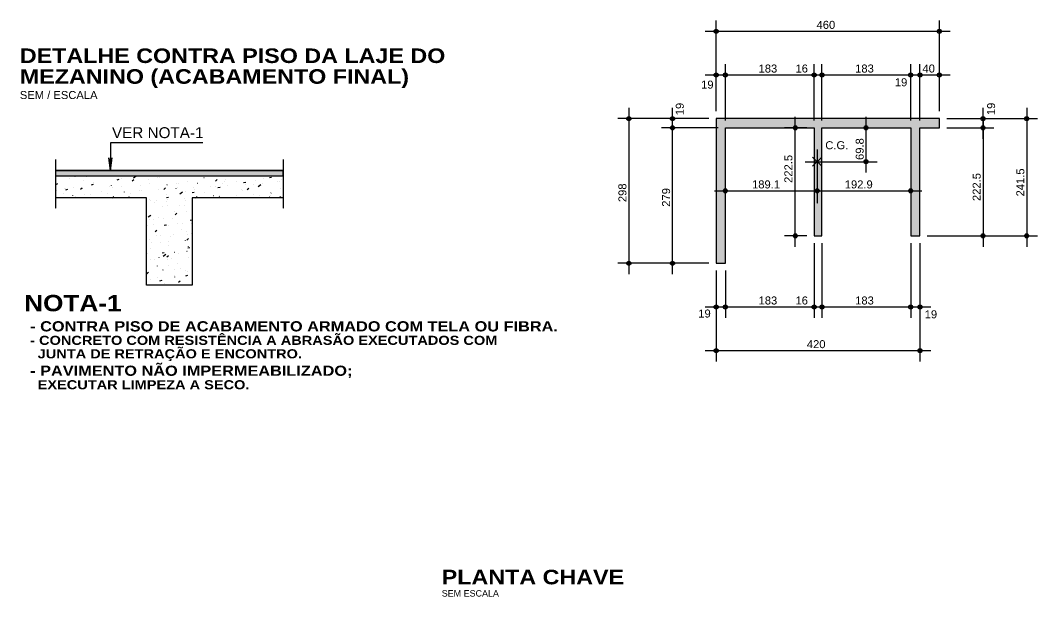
# Model space of a CAD drawing. Extents: x 0 to 13080, y 0 to 6750.
# Drawn here: x 9498 to 11594, y 1298 to 2486 of the extents above; entities that cross this region are included whole.
import ezdxf

# ---------------------------------------------------------------- set-up
doc = ezdxf.new("R2010")
doc.units = 0
doc.header["$MEASUREMENT"] = 0
doc.linetypes.add('ESTILO_TQS_0007', pattern=[2.1, 1.5, -0.2, 0.2, -0.2])
for name, color, linetype in [('MTH-COTAS7', 31, 'CONTINUOUS'), ('MTH-EIXO-217', 8, 'CONTINUOUS'), ('MTH-LINHA-CORTE', 5, 'CONTINUOUS'), ('MTH-PILAR-SEGUE', 5, 'CONTINUOUS'), ('MTH-SIMB_COTA', 3, 'CONTINUOUS'), ('MTH-SOMBRA25', 253, 'CONTINUOUS'), ('MTH-TXT-NEGRITO', 5, 'CONTINUOUS'), ('MTH-TXT-NOTAS', 3, 'CONTINUOUS')]:
    doc.layers.add(name, color=color, linetype=linetype)
doc.styles.add('TQS_ARIAL', font='arial.ttf')
doc.styles.add('TQS_ARIAL_BLACK', font='ariblk.ttf')

msp = doc.modelspace()

# ---------------------------------------------------------------- linework, layer by layer
at = {"layer": 'MTH-COTAS7', "linetype": 'Continuous'}
for p, q in [((10931.74639, 2298.391882), (10931.74639, 2485.891882)), ((11391.746391, 2298.391882), (11391.746391, 2485.891882)), ((10909.24639, 2463.391882), (11414.246391, 2463.391882)), ((10931.74639, 2298.391882), (10931.74639, 2395.891882)), ((10950.74639, 2279.391889), (10950.74639, 2395.891882)), ((10950.74639, 2279.391889), (10950.74639, 2395.891882)), ((11133.74639, 2279.391889), (11133.74639, 2395.891882)), ((11133.74639, 2279.391889), (11133.74639, 2395.891882)), ((11149.74639, 2279.391885), (11149.74639, 2395.891882)), ((11149.74639, 2279.391885), (11149.74639, 2395.891882)), ((11332.74639, 2279.391885), (11332.74639, 2395.891882)), ((11332.74639, 2279.391885), (11332.74639, 2395.891882)), ((11351.74639, 2279.391882), (11351.74639, 2395.891882)), ((11351.74639, 2279.391882), (11351.74639, 2395.891882)), ((11391.746391, 2298.391882), (11391.746391, 2395.891882)), ((10909.24639, 2373.391882), (10973.24639, 2373.391882)), ((10928.24639, 2373.391882), (11156.24639, 2373.391882)), ((11111.24639, 2373.391882), (11172.24639, 2373.391882)), ((11127.24639, 2373.391882), (11355.24639, 2373.391882)), ((11310.24639, 2373.391882), (11374.24639, 2373.391882)), ((11329.24639, 2373.391882), (11414.246391, 2373.391882)), ((10751.74639, 2305.891882), (10751.74639, 1962.891882)), ((10841.74639, 2241.891889), (10841.74639, 2305.891882)), ((10841.74639, 1962.891882), (10841.74639, 2286.891889)), ((11094.883799, 2019.391891), (11094.883799, 2286.891889)), ((11240.724966, 2172.129005), (11240.724966, 2286.891885)), ((11481.746391, 2241.891882), (11481.746391, 2305.891882)), ((11481.746391, 2286.891882), (11481.746391, 2019.391891)), ((11571.746391, 2305.891882), (11571.746391, 2019.391891)), ((10916.74639, 2283.391882), (10729.24639, 2283.391882)), ((10916.74639, 2283.391882), (10819.24639, 2283.391882)), ((10935.74639, 2264.391889), (10819.24639, 2264.391889)), ((10935.74639, 2264.391889), (10819.24639, 2264.391889)), ((11118.74639, 2264.391889), (11072.383799, 2264.391889)), ((11249.188685, 2264.391885), (11263.224966, 2264.391885)), ((11406.746391, 2283.391882), (11594.246391, 2283.391882)), ((11406.746391, 2283.391882), (11504.246391, 2283.391882)), ((11406.746391, 2264.391882), (11504.246391, 2264.391882)), ((11406.746391, 2264.391882), (11504.246391, 2264.391882)), ((11149.268917, 2204.004005), (11130.518917, 2185.254005)), ((11130.518917, 2204.004005), (11149.268917, 2185.254005)), ((11236.460136, 2194.629005), (11263.224966, 2194.629005)), ((10950.74639, 2134.19201), (10950.74639, 2157.093554)), ((10928.24639, 2134.593554), (11162.393917, 2134.593554)), ((11117.393917, 2134.593554), (11355.24639, 2134.593554)), ((11332.74639, 2131.248777), (11332.74639, 2112.093554)), ((11118.74639, 2041.891891), (11072.383799, 2041.891891)), ((11366.74639, 2041.891891), (11594.246391, 2041.891891)), ((11366.74639, 2041.891891), (11504.246391, 2041.891891)), ((11133.74639, 2026.891891), (11133.74639, 1872.891882)), ((11133.74639, 2026.891891), (11133.74639, 1872.891882)), ((11149.74639, 2026.891891), (11149.74639, 1872.891882)), ((11149.74639, 2026.891891), (11149.74639, 1872.891882)), ((11332.74639, 2026.891891), (11332.74639, 1872.891882)), ((11332.74639, 2026.891891), (11332.74639, 1872.891882)), ((11351.74639, 2026.891891), (11351.74639, 1782.891882)), ((11351.74639, 2026.891891), (11351.74639, 1872.891882)), ((10916.74639, 1985.391882), (10729.24639, 1985.391882)), ((10916.74639, 1985.391882), (10819.24639, 1985.391882)), ((10931.74639, 1970.391882), (10931.74639, 1782.891882)), ((10931.74639, 1970.391882), (10931.74639, 1872.891882)), ((10950.74639, 1970.391882), (10950.74639, 1872.891882)), ((10950.74639, 1970.391882), (10950.74639, 1872.891882)), ((10909.24639, 1895.391882), (10973.24639, 1895.391882)), ((10928.24639, 1895.391882), (11156.24639, 1895.391882)), ((11111.24639, 1895.391882), (11172.24639, 1895.391882)), ((11127.24639, 1895.391882), (11355.24639, 1895.391882)), ((11310.24639, 1895.391882), (11374.24639, 1895.391882)), ((10909.24639, 1805.391882), (11374.24639, 1805.391882))]:
    msp.add_line(p, q, dxfattribs=at)
msp.add_lwpolyline([(9873.981476, 2233.504258), (9683.452049, 2233.504258), (9683.452049, 2176.710854), (9680.025737, 2202.736282), (9683.452049, 2176.710854), (9686.878362, 2202.736282)], dxfattribs=at)
at = {"layer": 'MTH-EIXO-217', "linetype": 'ESTILO_TQS_0007'}
for p, q in [((11139.893917, 2219.629005), (11139.893917, 2108.31541)), ((9570.59721, 2199.210854), (9570.59721, 2097.960854)), ((10039.34721, 2199.210854), (10039.34721, 2097.960854)), ((11114.893917, 2194.629005), (11262.053886, 2194.629005))]:
    msp.add_line(p, q, dxfattribs=at)
at = {"layer": 'MTH-LINHA-CORTE', "linetype": 'Continuous'}
for p, q in [((9570.59721, 2176.710854), (10039.34721, 2176.710854)), ((9570.59721, 2165.460854), (10039.34721, 2165.460854)), ((9758.09721, 2120.460854), (9570.59721, 2120.460854)), ((9758.09721, 1940.460854), (9758.09721, 2120.460854)), ((10039.34721, 2120.460854), (9851.84721, 2120.460854)), ((9851.84721, 2120.460854), (9851.84721, 1940.460854)), ((9851.84721, 1940.460854), (9758.09721, 1940.460854))]:
    msp.add_line(p, q, dxfattribs=at)
at = {"layer": 'MTH-PILAR-SEGUE', "linetype": 'Continuous'}
msp.add_lwpolyline([(11351.74639, 2041.891891), (11351.74639, 2264.391882), (11391.746391, 2264.391882), (11391.746391, 2283.391882), (10931.74639, 2283.391882), (10931.74639, 1985.391882), (10950.74639, 1985.391882), (10950.74639, 2264.391889), (11133.74639, 2264.391889), (11133.74639, 2041.891891), (11149.74639, 2041.891891), (11149.74639, 2264.391885), (11332.74639, 2264.391885), (11332.74639, 2041.891891), (11351.74639, 2041.891891)], dxfattribs=at)
at = {"layer": 'MTH-SIMB_COTA', "linetype": 'Continuous'}
for centre, radius in [((10931.74639, 2463.391882), 4.200001), ((10931.74639, 2463.391882), 2.1), ((11391.746391, 2463.391882), 4.200001), ((11391.746391, 2463.391882), 2.1), ((10931.74639, 2373.391882), 4.200001), ((10931.74639, 2373.391882), 2.1), ((10950.74639, 2373.391882), 4.200001), ((10950.74639, 2373.391882), 4.200001), ((10950.74639, 2373.391882), 2.1), ((10950.74639, 2373.391882), 2.1), ((11133.74639, 2373.391882), 4.200001), ((11133.74639, 2373.391882), 4.200001), ((11133.74639, 2373.391882), 2.1), ((11133.74639, 2373.391882), 2.1), ((11149.74639, 2373.391882), 4.200001), ((11149.74639, 2373.391882), 4.200001), ((11149.74639, 2373.391882), 2.1), ((11149.74639, 2373.391882), 2.1), ((11332.74639, 2373.391882), 4.200001), ((11332.74639, 2373.391882), 4.200001), ((11332.74639, 2373.391882), 2.1), ((11332.74639, 2373.391882), 2.1), ((11351.74639, 2373.391882), 4.200001), ((11351.74639, 2373.391882), 4.200001), ((11351.74639, 2373.391882), 2.1), ((11351.74639, 2373.391882), 2.1), ((11391.746391, 2373.391882), 4.200001), ((11391.746391, 2373.391882), 2.1), ((10751.74639, 2283.391882), 4.200001), ((10751.74639, 2283.391882), 2.1), ((10841.74639, 2283.391882), 4.200001), ((10841.74639, 2283.391882), 2.1), ((11481.746391, 2283.391882), 4.200001), ((11481.746391, 2283.391882), 2.1), ((11571.746391, 2283.391882), 4.200001), ((11571.746391, 2283.391882), 2.1), ((10841.74639, 2264.391889), 4.200001), ((10841.74639, 2264.391889), 4.200001), ((10841.74639, 2264.391889), 2.1), ((10841.74639, 2264.391889), 2.1), ((11094.883799, 2264.391889), 4.200001), ((11094.883799, 2264.391889), 2.1), ((11240.724966, 2264.391885), 4.200001), ((11240.724966, 2264.391885), 2.1), ((11481.746391, 2264.391882), 4.200001), ((11481.746391, 2264.391882), 4.200001), ((11481.746391, 2264.391882), 2.1), ((11481.746391, 2264.391882), 2.1), ((11240.724966, 2194.629005), 4.200001), ((11240.724966, 2194.629005), 2.1), ((10950.74639, 2134.593554), 4.200001), ((11139.893917, 2134.593554), 4.200001), ((11139.893917, 2134.593554), 4.200001), ((11332.74639, 2134.593554), 4.200001), ((10950.74639, 2134.593554), 2.1), ((11139.893917, 2134.593554), 2.1), ((11139.893917, 2134.593554), 2.1), ((11332.74639, 2134.593554), 2.1), ((11094.883799, 2041.891891), 4.200001), ((11094.883799, 2041.891891), 2.1), ((11481.746391, 2041.891891), 4.200001), ((11481.746391, 2041.891891), 2.1), ((11571.746391, 2041.891891), 4.200001), ((11571.746391, 2041.891891), 2.1), ((10751.74639, 1985.391882), 4.200001), ((10751.74639, 1985.391882), 2.1), ((10841.74639, 1985.391882), 4.200001), ((10841.74639, 1985.391882), 2.1), ((10931.74639, 1895.391882), 4.200001), ((10931.74639, 1895.391882), 2.1), ((10950.74639, 1895.391882), 4.200001), ((10950.74639, 1895.391882), 4.200001), ((10950.74639, 1895.391882), 2.1), ((10950.74639, 1895.391882), 2.1), ((11133.74639, 1895.391882), 4.200001), ((11133.74639, 1895.391882), 4.200001), ((11133.74639, 1895.391882), 2.1), ((11133.74639, 1895.391882), 2.1), ((11149.74639, 1895.391882), 4.200001), ((11149.74639, 1895.391882), 4.200001), ((11149.74639, 1895.391882), 2.1), ((11149.74639, 1895.391882), 2.1), ((11332.74639, 1895.391882), 4.200001), ((11332.74639, 1895.391882), 4.200001), ((11332.74639, 1895.391882), 2.1), ((11332.74639, 1895.391882), 2.1), ((11351.74639, 1895.391882), 4.200001), ((11351.74639, 1895.391882), 2.1), ((10931.74639, 1805.391882), 4.200001), ((10931.74639, 1805.391882), 2.1), ((11351.74639, 1805.391882), 4.200001), ((11351.74639, 1805.391882), 2.1)]:
    msp.add_circle(centre, radius, dxfattribs=at)
at = {"layer": 'MTH-SOMBRA25', "linetype": 'Continuous'}
msp.add_lwpolyline([(10039.34721, 2176.710854), (9570.59721, 2176.710854), (9570.59721, 2165.460854), (10039.34721, 2165.460854), (10039.34721, 2176.710854)], dxfattribs=at)
for points in [[(11391.746391, 2283.391882), (10931.74639, 2283.391882), (10950.74639, 2264.391889)], [(10931.74639, 2283.391882), (10931.74639, 1985.391882), (10950.74639, 1985.391882)], [(10931.74639, 2283.391882), (10950.74639, 1985.391882), (10950.74639, 2264.391889)], [(11391.746391, 2283.391882), (10950.74639, 2264.391889), (11133.74639, 2264.391889)], [(11391.746391, 2283.391882), (11133.74639, 2264.391889), (11149.74639, 2264.391885)], [(11133.74639, 2264.391889), (11133.74639, 2041.891891), (11149.74639, 2041.891891)], [(11133.74639, 2264.391889), (11149.74639, 2041.891891), (11149.74639, 2264.391885)], [(11391.746391, 2283.391882), (11149.74639, 2264.391885), (11332.74639, 2264.391885)], [(11391.746391, 2283.391882), (11332.74639, 2264.391885), (11351.74639, 2264.391882)], [(11332.74639, 2264.391885), (11332.74639, 2041.891891), (11351.74639, 2041.891891)], [(11332.74639, 2264.391885), (11351.74639, 2041.891891), (11351.74639, 2264.391882)], [(11391.746391, 2283.391882), (11351.74639, 2264.391882), (11391.746391, 2264.391882)], [(10039.34721, 2176.710854), (9570.59721, 2176.710854), (9570.59721, 2165.460854)], [(10039.34721, 2176.710854), (9570.59721, 2165.460854), (10039.34721, 2165.460854)], [(10039.34721, 2176.710854), (10039.34721, 2165.460854), (10039.34721, 2176.710854)]]:
    msp.add_solid(points, dxfattribs=at)
at = {"layer": 'MTH-TXT-NOTAS', "linetype": 'Continuous'}
for p, q in [((9571.840164, 2163.98125), (9571.849953, 2164.055608)), ((9599.582162, 2160.852558), (9599.627819, 2160.91206)), ((9610.428459, 2164.730375), (9610.501681, 2164.746608)), ((9635.065061, 2163.148987), (9635.110718, 2163.208488)), ((9670.547961, 2165.445415), (9670.559808, 2165.460854)), ((9731.003438, 2161.189895), (9736.451519, 2165.174981)), ((9780.92047, 2161.382236), (9780.993692, 2161.398469)), ((9785.240022, 2162.423653), (9785.249811, 2162.498012)), ((9876.234528, 2161.9402), (9876.307751, 2161.956433)), ((9998.63988, 2160.866057), (9998.64967, 2160.940415)), ((10010.944209, 2162.187616), (10015.361532, 2163.046257)), ((9570.59721, 2155.9), (9570.59721, 2155.9)), ((9570.59721, 2155.9), (9570.59721, 2155.9)), ((9570.59721, 2154.540077), (9570.59721, 2154.540077)), ((9570.59721, 2146.617169), (9575.235308, 2150.00978)), ((9587.918052, 2138.512434), (9587.99298, 2138.515705)), ((9591.515884, 2139.964904), (9591.589106, 2139.981137)), ((9607.789624, 2142.046247), (9607.799413, 2142.120605)), ((9621.545294, 2137.765821), (9624.992494, 2140.658365)), ((9626.731075, 2140.207047), (9626.806004, 2140.210319)), ((9628.955719, 2155.319572), (9628.965509, 2155.39393)), ((9644.341565, 2147.254942), (9648.758888, 2148.113582)), ((9648.629201, 2152.626621), (9648.702423, 2152.642854)), ((9681.803608, 2142.611566), (9681.878537, 2142.614837)), ((9685.968486, 2145.877131), (9685.978275, 2145.95149)), ((9686.829942, 2140.522868), (9686.903165, 2140.539101)), ((9697.349433, 2157.558627), (9701.766756, 2158.417268)), ((9706.155409, 2143.674788), (9706.230337, 2143.67806)), ((9707.134581, 2159.150457), (9707.144371, 2159.224815)), ((9728.111687, 2155.006066), (9731.558887, 2157.89861)), ((9744.968432, 2145.369402), (9745.043361, 2145.372673)), ((9762.61492, 2157.323993), (9762.688142, 2157.340226)), ((9764.073926, 2149.150328), (9764.083716, 2149.224687)), ((9793.311681, 2137.535781), (9796.758881, 2140.428325)), ((9800.040965, 2147.77392), (9800.115894, 2147.777192)), ((9800.815662, 2145.22024), (9800.888884, 2145.236473)), ((9818.878883, 2139.025102), (9818.92454, 2139.084603)), ((9819.121212, 2149.278482), (9819.194434, 2149.294715)), ((9821.189482, 2140.48865), (9821.199271, 2140.563009)), ((9824.392766, 2148.837143), (9824.467694, 2148.840414)), ((9842.355578, 2153.761976), (9842.365367, 2153.836334)), ((9854.361783, 2141.32153), (9854.40744, 2141.381032)), ((9863.205789, 2150.531756), (9863.280718, 2150.535028)), ((9889.844683, 2143.617959), (9889.89034, 2143.67746)), ((9899.368344, 2144.319535), (9899.378133, 2144.393893)), ((9899.878074, 2154.776026), (9903.325274, 2157.66857)), ((9904.928474, 2141.580245), (9909.345796, 2142.438885)), ((9914.43527, 2149.836446), (9914.508492, 2149.852679)), ((9918.278322, 2152.936275), (9918.353251, 2152.939546)), ((9920.534439, 2157.59286), (9920.544229, 2157.667219)), ((9925.327582, 2145.914387), (9925.373239, 2145.973889)), ((9942.630123, 2153.999497), (9942.705051, 2154.002769)), ((9957.936342, 2151.88393), (9962.353664, 2152.742571)), ((9960.810482, 2148.210816), (9960.856139, 2148.270317)), ((9965.078067, 2137.30574), (9968.525267, 2140.198285)), ((9977.473785, 2147.592732), (9977.483574, 2147.66709)), ((9981.443146, 2155.694111), (9981.518075, 2155.697382)), ((9988.058885, 2143.699264), (9993.506966, 2147.68435)), ((9996.293382, 2150.507244), (9996.339039, 2150.566746)), ((10028.42099, 2154.533818), (10028.494212, 2154.550051)), ((10031.776282, 2152.803673), (10031.821939, 2152.863174)), ((10034.58934, 2138.931054), (10034.59913, 2139.005412)), ((10036.515679, 2158.098629), (10036.590608, 2158.101901)), ((9570.59721, 2137.75619), (9570.59721, 2137.75619)), ((9570.59721, 2135.327346), (9570.59721, 2135.327346)), ((9570.59721, 2135.327346), (9570.59721, 2135.327346)), ((9570.59721, 2135.327346), (9570.59721, 2135.327346)), ((9570.59721, 2132.920491), (9570.59721, 2132.920491)), ((9570.59721, 2123.078634), (9570.59721, 2123.078634)), ((9570.59721, 2123.078634), (9570.59721, 2123.078634)), ((9573.210334, 2135.906661), (9573.283556, 2135.922894)), ((9585.529224, 2120.460854), (9585.529224, 2120.460854)), ((9585.529224, 2120.460854), (9585.529224, 2120.460854)), ((9585.529224, 2120.460854), (9585.529224, 2120.460854)), ((9586.623528, 2128.772921), (9586.633318, 2128.84728)), ((9591.333698, 2136.951256), (9595.75102, 2137.809896)), ((9596.336047, 2120.460854), (9596.336047, 2120.460854)), ((9596.336047, 2120.460854), (9596.336047, 2120.460854)), ((9596.336047, 2120.460854), (9596.336047, 2120.460854)), ((9600.922038, 2120.460854), (9600.922038, 2120.460854)), ((9602.309305, 2120.460854), (9602.309305, 2120.460854)), ((9604.947853, 2120.460854), (9604.947853, 2120.460854)), ((9604.947853, 2120.460854), (9604.947853, 2120.460854)), ((9604.947853, 2120.460854), (9604.947853, 2120.460854)), ((9605.981484, 2125.246531), (9606.027141, 2125.306032)), ((9611.411076, 2123.802908), (9611.484298, 2123.819141)), ((9624.366482, 2120.460854), (9624.366482, 2120.460854)), ((9624.366482, 2120.460854), (9624.366482, 2120.460854)), ((9624.366482, 2120.460854), (9624.366482, 2120.460854)), ((9629.716626, 2127.861151), (9629.789848, 2127.877384)), ((9636.030093, 2120.460854), (9636.030093, 2120.460854)), ((9641.464384, 2127.542959), (9641.510041, 2127.602461)), ((9643.785111, 2120.460854), (9643.785111, 2120.460854)), ((9643.785111, 2120.460854), (9643.785111, 2120.460854)), ((9643.785111, 2120.460854), (9643.785111, 2120.460854)), ((9663.20374, 2120.460854), (9663.20374, 2120.460854)), ((9663.20374, 2120.460854), (9663.20374, 2120.460854)), ((9664.80239, 2132.603806), (9664.81218, 2132.678164)), ((9669.750882, 2120.460854), (9669.750882, 2120.460854)), ((9675.32205, 2120.460854), (9675.32205, 2120.460854)), ((9676.947284, 2129.839388), (9676.992941, 2129.898889)), ((9682.622369, 2120.460854), (9682.622369, 2120.460854)), ((9682.622369, 2120.460854), (9682.622369, 2120.460854)), ((9686.942307, 2120.460854), (9690.192487, 2123.188079)), ((9689.133292, 2120.460854), (9689.133292, 2120.460854)), ((9689.133292, 2120.460854), (9689.133292, 2120.460854)), ((9702.040998, 2120.460854), (9702.040998, 2120.460854)), ((9702.040998, 2120.460854), (9702.040998, 2120.460854)), ((9703.47167, 2120.460854), (9703.47167, 2120.460854)), ((9712.430184, 2132.135816), (9712.475841, 2132.195318)), ((9721.459627, 2120.460854), (9721.459627, 2120.460854)), ((9721.741735, 2122.603678), (9721.751525, 2122.678036)), ((9725.030684, 2128.419115), (9725.103906, 2128.435347)), ((9737.192458, 2120.460854), (9737.192458, 2120.460854)), ((9740.878256, 2120.460854), (9740.878256, 2120.460854)), ((9742.907831, 2135.877003), (9742.91762, 2135.951361)), ((9747.913083, 2134.432245), (9747.95874, 2134.491746)), ((9783.395983, 2136.728673), (9783.44164, 2136.788175)), ((9798.912738, 2120.972873), (9803.33006, 2121.831514)), ((9800.023387, 2127.215325), (9800.033176, 2127.289683)), ((9826.842674, 2128.534063), (9832.290755, 2132.519149)), ((9836.920768, 2118.591957), (9836.966425, 2118.651459)), ((9839.016404, 2133.116486), (9839.089626, 2133.132719)), ((9851.920606, 2131.276559), (9856.337928, 2132.135199)), ((9857.321954, 2137.174729), (9857.395176, 2137.190962)), ((9857.390031, 2120.460854), (9857.390031, 2120.460854)), ((9857.390031, 2120.460854), (9857.390031, 2120.460854)), ((9857.390031, 2120.460854), (9857.390031, 2120.460854)), ((9858.982845, 2120.460854), (9861.958874, 2122.958039)), ((9872.075611, 2120.460854), (9872.075611, 2120.460854)), ((9872.075611, 2120.460854), (9872.075611, 2120.460854)), ((9872.075611, 2120.460854), (9872.075611, 2120.460854)), ((9872.403668, 2120.888386), (9872.449325, 2120.947887)), ((9874.727783, 2120.460854), (9874.727783, 2120.460854)), ((9874.727783, 2120.460854), (9874.727783, 2120.460854)), ((9874.727783, 2120.460854), (9874.727783, 2120.460854)), ((9876.80866, 2120.460854), (9876.80866, 2120.460854)), ((9876.80866, 2120.460854), (9876.80866, 2120.460854)), ((9877.217145, 2121.012733), (9877.290368, 2121.028966)), ((9878.202248, 2131.04621), (9878.212038, 2131.120568)), ((9895.522696, 2125.070975), (9895.595918, 2125.087208)), ((9896.227289, 2120.460854), (9896.227289, 2120.460854)), ((9896.227289, 2120.460854), (9896.227289, 2120.460854)), ((9905.7964, 2120.460854), (9905.7964, 2120.460854)), ((9905.7964, 2120.460854), (9905.7964, 2120.460854)), ((9905.7964, 2120.460854), (9905.7964, 2120.460854)), ((9907.886567, 2123.184814), (9907.932225, 2123.244316)), ((9915.645918, 2120.460854), (9915.645918, 2120.460854)), ((9915.645918, 2120.460854), (9915.645918, 2120.460854)), ((9935.064547, 2120.460854), (9935.064547, 2120.460854)), ((9935.141594, 2121.046081), (9935.151383, 2121.12044)), ((9939.517188, 2120.460854), (9939.517188, 2120.460854)), ((9939.517188, 2120.460854), (9939.517188, 2120.460854)), ((9939.517188, 2120.460854), (9939.517188, 2120.460854)), ((9943.369467, 2125.481243), (9943.415124, 2125.540744)), ((9945.003114, 2120.460854), (9945.003114, 2120.460854)), ((9952.636012, 2137.732693), (9952.709234, 2137.748926)), ((9954.483176, 2120.460854), (9954.483176, 2120.460854)), ((9956.289246, 2120.460854), (9956.289246, 2120.460854)), ((9956.307689, 2134.319406), (9956.317479, 2134.393765)), ((9967.525029, 2120.460854), (9967.525029, 2120.460854)), ((9967.525029, 2120.460854), (9967.525029, 2120.460854)), ((9973.237976, 2120.460854), (9973.237976, 2120.460854)), ((9973.237976, 2120.460854), (9973.237976, 2120.460854)), ((9973.237976, 2120.460854), (9973.237976, 2120.460854)), ((9973.901805, 2120.460854), (9973.901805, 2120.460854)), ((9978.813077, 2120.460854), (9978.813077, 2120.460854)), ((9978.813077, 2120.460854), (9978.813077, 2120.460854)), ((9978.813077, 2120.460854), (9978.813077, 2120.460854)), ((9978.852367, 2127.777671), (9978.898024, 2127.837173)), ((9990.836754, 2125.628939), (9990.909976, 2125.645172)), ((9993.320434, 2120.460854), (9993.320434, 2120.460854)), ((10006.958764, 2120.460854), (10006.958764, 2120.460854)), ((10006.958764, 2120.460854), (10006.958764, 2120.460854)), ((10006.958764, 2120.460854), (10006.958764, 2120.460854)), ((10010.896431, 2121.861644), (10010.971359, 2121.864915)), ((10012.739063, 2120.460854), (10012.739063, 2120.460854)), ((10012.739063, 2120.460854), (10012.739063, 2120.460854)), ((10012.739063, 2120.460854), (10012.739063, 2120.460854)), ((10013.423245, 2125.657729), (10013.433034, 2125.732087)), ((10014.335267, 2130.0741), (10014.380924, 2130.133601)), ((10031.023382, 2120.460854), (10033.72526, 2122.727999)), ((10032.157692, 2120.460854), (10032.157692, 2120.460854)), ((10032.157692, 2120.460854), (10032.157692, 2120.460854)), ((10032.157692, 2120.460854), (10032.157692, 2120.460854)), ((10035.248231, 2122.924866), (10035.32316, 2122.928138)), ((9758.09721, 2115.177133), (9758.09721, 2115.177133)), ((9758.09721, 2115.177133), (9758.09721, 2115.177133)), ((9758.09721, 2113.039138), (9758.09721, 2113.039138)), ((9758.09721, 2110.824191), (9758.09721, 2110.824191)), ((9758.09721, 2110.824191), (9758.09721, 2110.824191)), ((9758.09721, 2110.824191), (9758.09721, 2110.824191)), ((9758.09721, 2107.987331), (9758.09721, 2107.987331)), ((9758.09721, 2103.75867), (9758.09721, 2103.75867)), ((9758.09721, 2103.75867), (9758.09721, 2103.75867)), ((9758.09721, 2103.75867), (9758.09721, 2103.75867)), ((9758.09721, 2103.752657), (9758.09721, 2103.752657)), ((9763.231426, 2116.315361), (9763.304648, 2116.331594)), ((9765.954968, 2113.9991), (9766.000625, 2114.058602)), ((9774.421716, 2111.536935), (9774.496645, 2111.540206)), ((9778.857291, 2113.942), (9778.867081, 2114.016358)), ((9789.909448, 2101.2714), (9789.955106, 2101.330901)), ((9798.773517, 2112.600157), (9798.848445, 2112.603429)), ((9801.432168, 2104.211608), (9801.50539, 2104.227841)), ((9801.437868, 2116.295529), (9801.483525, 2116.35503)), ((9825.392348, 2103.567828), (9825.438005, 2103.62733)), ((9835.870057, 2104.499559), (9835.879847, 2104.573917)), ((9837.58654, 2114.294771), (9837.661469, 2114.298042)), ((9758.09721, 2094.604479), (9758.09721, 2094.604479)), ((9758.09721, 2094.604479), (9758.09721, 2094.604479)), ((9758.09721, 2078.249096), (9758.09721, 2078.249096)), ((9758.09721, 2075.705766), (9758.09721, 2075.705766)), ((9761.465699, 2080.713031), (9766.91378, 2084.698117)), ((9773.154268, 2076.363172), (9773.229197, 2076.366443)), ((9782.519593, 2079.446137), (9782.592816, 2079.46237)), ((9793.537866, 2077.952908), (9793.547656, 2078.027267)), ((9811.967292, 2078.057785), (9812.04222, 2078.061056)), ((9814.703962, 2091.226234), (9814.713751, 2091.300592)), ((9817.145274, 2085.354964), (9820.592474, 2088.247508)), ((9839.63291, 2092.107854), (9839.706132, 2092.124087)), ((9758.09721, 2074.031825), (9758.09721, 2074.031825)), ((9758.09721, 2074.031825), (9758.09721, 2074.031825)), ((9758.09721, 2074.031825), (9758.09721, 2074.031825)), ((9758.09721, 2059.812883), (9758.09721, 2059.812883)), ((9758.09721, 2056.711477), (9758.09721, 2056.711477)), ((9760.825871, 2063.368944), (9760.871528, 2063.428445)), ((9764.214043, 2075.387894), (9764.287265, 2075.404127)), ((9772.371771, 2064.679583), (9772.38156, 2064.753942)), ((9794.460306, 2063.779747), (9798.877629, 2064.638388)), ((9796.308771, 2065.665372), (9796.354428, 2065.724874)), ((9802.414785, 2063.28414), (9802.488007, 2063.300373)), ((9820.720335, 2067.342383), (9820.793557, 2067.358616)), ((9829.311116, 2054.679455), (9829.320906, 2054.753813)), ((9831.791671, 2067.961801), (9831.837328, 2068.021302)), ((9847.468174, 2074.083433), (9851.84721, 2074.934631)), ((9850.477212, 2067.95278), (9850.487001, 2068.027138)), ((9758.09721, 2053.459171), (9758.09721, 2053.459171)), ((9758.09721, 2053.459171), (9758.09721, 2053.459171)), ((9758.09721, 2053.459171), (9758.09721, 2053.459171)), ((9758.09721, 2040.587341), (9758.09721, 2040.587341)), ((9758.09721, 2040.587341), (9758.09721, 2040.587341)), ((9758.09721, 2035.807755), (9758.09721, 2035.807755)), ((9764.830549, 2034.379262), (9764.903772, 2034.395495)), ((9775.778874, 2050.644433), (9779.226074, 2053.536977)), ((9778.867756, 2042.935799), (9778.913413, 2042.995301)), ((9786.348043, 2041.8208), (9786.422971, 2041.824071)), ((9808.145021, 2041.406129), (9808.15481, 2041.480488)), ((9814.350656, 2045.232228), (9814.396313, 2045.291729)), ((9840.615527, 2051.180387), (9840.688749, 2051.19662)), ((9840.978867, 2033.174148), (9844.426067, 2036.066692)), ((9841.420576, 2044.225318), (9841.495505, 2044.22859)), ((9849.833556, 2047.528656), (9849.879213, 2047.588158)), ((9758.09721, 2032.886516), (9758.09721, 2032.886516)), ((9758.09721, 2032.886516), (9758.09721, 2032.886516)), ((9758.09721, 2015.867096), (9758.09721, 2015.867096)), ((9758.09721, 2015.867096), (9758.09721, 2015.867096)), ((9765.81283, 2014.859479), (9765.822619, 2014.933837)), ((9767.339336, 2027.91167), (9767.384994, 2027.971172)), ((9786.978925, 2028.132804), (9786.988715, 2028.207163)), ((9802.822236, 2030.208099), (9802.867893, 2030.2676)), ((9803.031291, 2022.275508), (9803.104513, 2022.291741)), ((9838.305136, 2032.504527), (9838.350793, 2032.564029)), ((9843.015743, 2016.890307), (9847.433065, 2017.748948)), ((9844.094481, 2019.471126), (9844.10427, 2019.545485)), ((9758.09721, 2012.313862), (9758.09721, 2012.313862)), ((9758.09721, 2012.313862), (9758.09721, 2012.313862)), ((9758.09721, 2005.468917), (9758.09721, 2005.468917)), ((9758.09721, 2005.468917), (9758.09721, 2005.468917)), ((9758.09721, 2000.383817), (9758.09721, 2000.383817)), ((9758.09721, 1991.741208), (9758.09721, 1991.741208)), ((9758.09721, 1991.741208), (9758.09721, 1991.741208)), ((9758.09721, 1991.741208), (9758.09721, 1991.741208)), ((9760.728794, 2005.583814), (9760.803723, 2005.587085)), ((9765.813166, 1993.451795), (9765.886389, 1993.468028)), ((9773.738659, 1992.305643), (9773.784316, 1992.365144)), ((9784.118717, 1997.510038), (9784.191939, 1997.526271)), ((9790.007875, 2006.586622), (9794.425197, 2007.445262)), ((9791.92796, 2000.236167), (9797.376041, 2004.221253)), ((9799.612467, 1998.463617), (9803.059667, 2001.356161)), ((9801.76229, 1992.924476), (9801.772079, 1992.998834)), ((9809.221559, 1994.602071), (9809.267216, 1994.661573)), ((9815.801327, 2007.988333), (9815.876256, 2007.991604)), ((9822.928385, 2006.197801), (9822.938175, 2006.272159)), ((9840.153128, 2009.051555), (9840.228056, 2009.054827)), ((9841.232033, 2010.171755), (9841.305255, 2010.187988)), ((9844.704459, 1996.8985), (9844.750116, 1996.958001)), ((9758.09721, 1975.490124), (9758.09721, 1975.490124)), ((9758.09721, 1971.921309), (9758.09721, 1971.921309)), ((9758.09721, 1971.168554), (9758.09721, 1971.168554)), ((9758.09721, 1971.168554), (9758.09721, 1971.168554)), ((9758.09721, 1971.168554), (9758.09721, 1971.168554)), ((9780.596194, 1979.65115), (9780.605984, 1979.725509)), ((9790.182079, 1971.751347), (9790.257007, 1971.754619)), ((9791.780544, 1971.872498), (9791.826201, 1971.932)), ((9804.013908, 1981.348041), (9804.087131, 1981.364274)), ((9814.533879, 1972.81457), (9814.608808, 1972.817841)), ((9822.319458, 1985.406284), (9822.392681, 1985.422517)), ((9827.263444, 1974.168927), (9827.309101, 1974.228428)), ((9758.09721, 1970.350492), (9758.09721, 1970.350492)), ((9758.09721, 1970.350492), (9758.09721, 1970.350492)), ((9758.09721, 1970.350492), (9758.09721, 1970.350492)), ((9758.09721, 1963.628179), (9758.09721, 1963.628179)), ((9758.09721, 1956.253526), (9758.09721, 1956.253526)), ((9758.09721, 1956.253526), (9758.09721, 1956.253526)), ((9758.09721, 1956.253526), (9758.09721, 1956.253526)), ((9758.09721, 1950.5959), (9758.09721, 1950.5959)), ((9758.09721, 1950.5959), (9758.09721, 1950.5959)), ((9758.246068, 1963.753086), (9761.693268, 1966.64563)), ((9759.430099, 1966.377825), (9759.439888, 1966.452184)), ((9766.429673, 1952.443163), (9766.502895, 1952.459396)), ((9780.252124, 1956.848369), (9780.297781, 1956.907871)), ((9785.555444, 1949.393496), (9789.972766, 1950.252136)), ((9815.735024, 1959.144798), (9815.780681, 1959.204299)), ((9816.442865, 1956.935384), (9816.452655, 1957.009743)), ((9837.608961, 1970.20871), (9837.61875, 1970.283068)), ((9838.563312, 1959.697182), (9842.980634, 1960.555822)), ((9842.21465, 1969.244288), (9842.287872, 1969.260521)), ((9851.217924, 1961.441226), (9851.263581, 1961.500728)), ((9758.09721, 1944.056156), (9758.09721, 1944.056156)), ((9767.677542, 1940.460854), (9767.677542, 1940.460854)), ((9767.677542, 1940.460854), (9767.677542, 1940.460854)), ((9775.436694, 1940.460854), (9775.436694, 1940.460854)), ((9775.436694, 1940.460854), (9775.436694, 1940.460854)), ((9775.436694, 1940.460854), (9775.436694, 1940.460854)), ((9794.855323, 1940.460854), (9794.855323, 1940.460854)), ((9794.855323, 1940.460854), (9794.855323, 1940.460854)), ((9795.27677, 1943.662059), (9795.286559, 1943.736418)), ((9801.39833, 1940.460854), (9801.39833, 1940.460854)), ((9801.39833, 1940.460854), (9801.39833, 1940.460854)), ((9805.178217, 1940.460854), (9805.178217, 1940.460854)), ((9805.178217, 1940.460854), (9805.178217, 1940.460854)), ((9805.178217, 1940.460854), (9805.178217, 1940.460854)), ((9814.273952, 1940.460854), (9814.273952, 1940.460854)), ((9814.273952, 1940.460854), (9814.273952, 1940.460854)), ((9816.507736, 1940.460854), (9816.507736, 1940.460854)), ((9823.446061, 1946.2828), (9826.893261, 1949.175345)), ((9833.692581, 1940.460854), (9833.692581, 1940.460854)), ((9833.692581, 1940.460854), (9833.692581, 1940.460854)), ((9835.119118, 1940.460854), (9835.119118, 1940.460854)), ((9835.119118, 1940.460854), (9835.119118, 1940.460854)), ((9850.691677, 1940.460854), (9850.691677, 1940.460854))]:
    msp.add_line(p, q, dxfattribs=at)

# ---------------------------------------------------------------- texts
at = {"layer": 'MTH-COTAS7', "linetype": 'Continuous', "style": 'TQS_ARIAL'}
for s, p in [('460', (11138.646391, 2468.341882)), ('183', (11019.14639, 2378.341882)), ('16', (11095.246396, 2378.341882)), ('183', (11218.14639, 2378.341882)), ('40', (11356.896391, 2378.341882)), ('19', (10900.675739, 2345.162835)), ('19', (11299.958149, 2350.030339)), ('189.1', (11005.720154, 2139.543554)), ('192.9', (11196.720154, 2139.543554)), ('183', (11019.14639, 1900.341882)), ('16', (11095.246396, 1900.341882)), ('183', (11218.14639, 1900.341882)), ('19', (10894.896246, 1873.4296)), ('19', (11361.45395, 1871.866988)), ('420', (11118.64639, 1810.341882))]:
    msp.add_text(s, height=16.5, dxfattribs=at).set_placement(p)
for s, p in [('19', (10864.963018, 2290.253132)), ('19', (11506.513749, 2290.547097)), ('69.8', (11235.774966, 2198.160445)), ('222.5', (11088.789366, 2150.906701)), ('222.5', (11476.796391, 2113.541886)), ('241.5', (11566.796391, 2123.041886)), ('298', (10746.79639, 2111.291882)), ('279', (10836.79639, 2101.791885))]:
    msp.add_text(s, height=16.5, rotation=90, dxfattribs=at).set_placement(p)
at = {"layer": 'MTH-TXT-NEGRITO', "linetype": 'Continuous', "style": 'TQS_ARIAL_BLACK'}
for s, height, p in [('DETALHE CONTRA PISO DA LAJE DO', 30, (9496.791773, 2397.97451)), ('MEZANINO (ACABAMENTO FINAL)', 30, (9496.791773, 2355.22451)), ('NOTA-1', 33.75, (9505.609184, 1886.372322)), ('- CONTRA PISO DE ACABAMENTO ARMADO COM TELA OU FIBRA.', 21, (9518.125098, 1844.860379)), ('- CONCRETO COM RESISTÊNCIA A ABRASÃO EXECUTADOS COM', 18.75, (9518.125098, 1817.110379)), ('JUNTA DE RETRAÇÃO E ENCONTRO.', 18.75, (9533.538068, 1789.360379)), ('- PAVIMENTO NÃO IMPERMEABILIZADO;', 21, (9518.125098, 1753.360379)), ('EXECUTAR LIMPEZA A SECO.', 18.75, (9533.538068, 1725.610379)), ('PLANTA CHAVE', 30, (10366.228393, 1323.659658))]:
    msp.add_text(s, height=height, dxfattribs=at).set_placement(p)
at = {"layer": 'MTH-TXT-NOTAS', "linetype": 'Continuous', "style": 'TQS_ARIAL'}
for s, height, p in [('SEM / ESCALA', 16.5, (9496.791773, 2323.72451)), ('VER NOTA-1', 22.5, (9686.687252, 2243.178412)), ('C.G.', 16.5, (11156.647849, 2220.267009)), ('SEM ESCALA', 13.2, (10366.228393, 1298.459658))]:
    msp.add_text(s, height=height, dxfattribs=at).set_placement(p)

doc.saveas('drawing.dxf')
